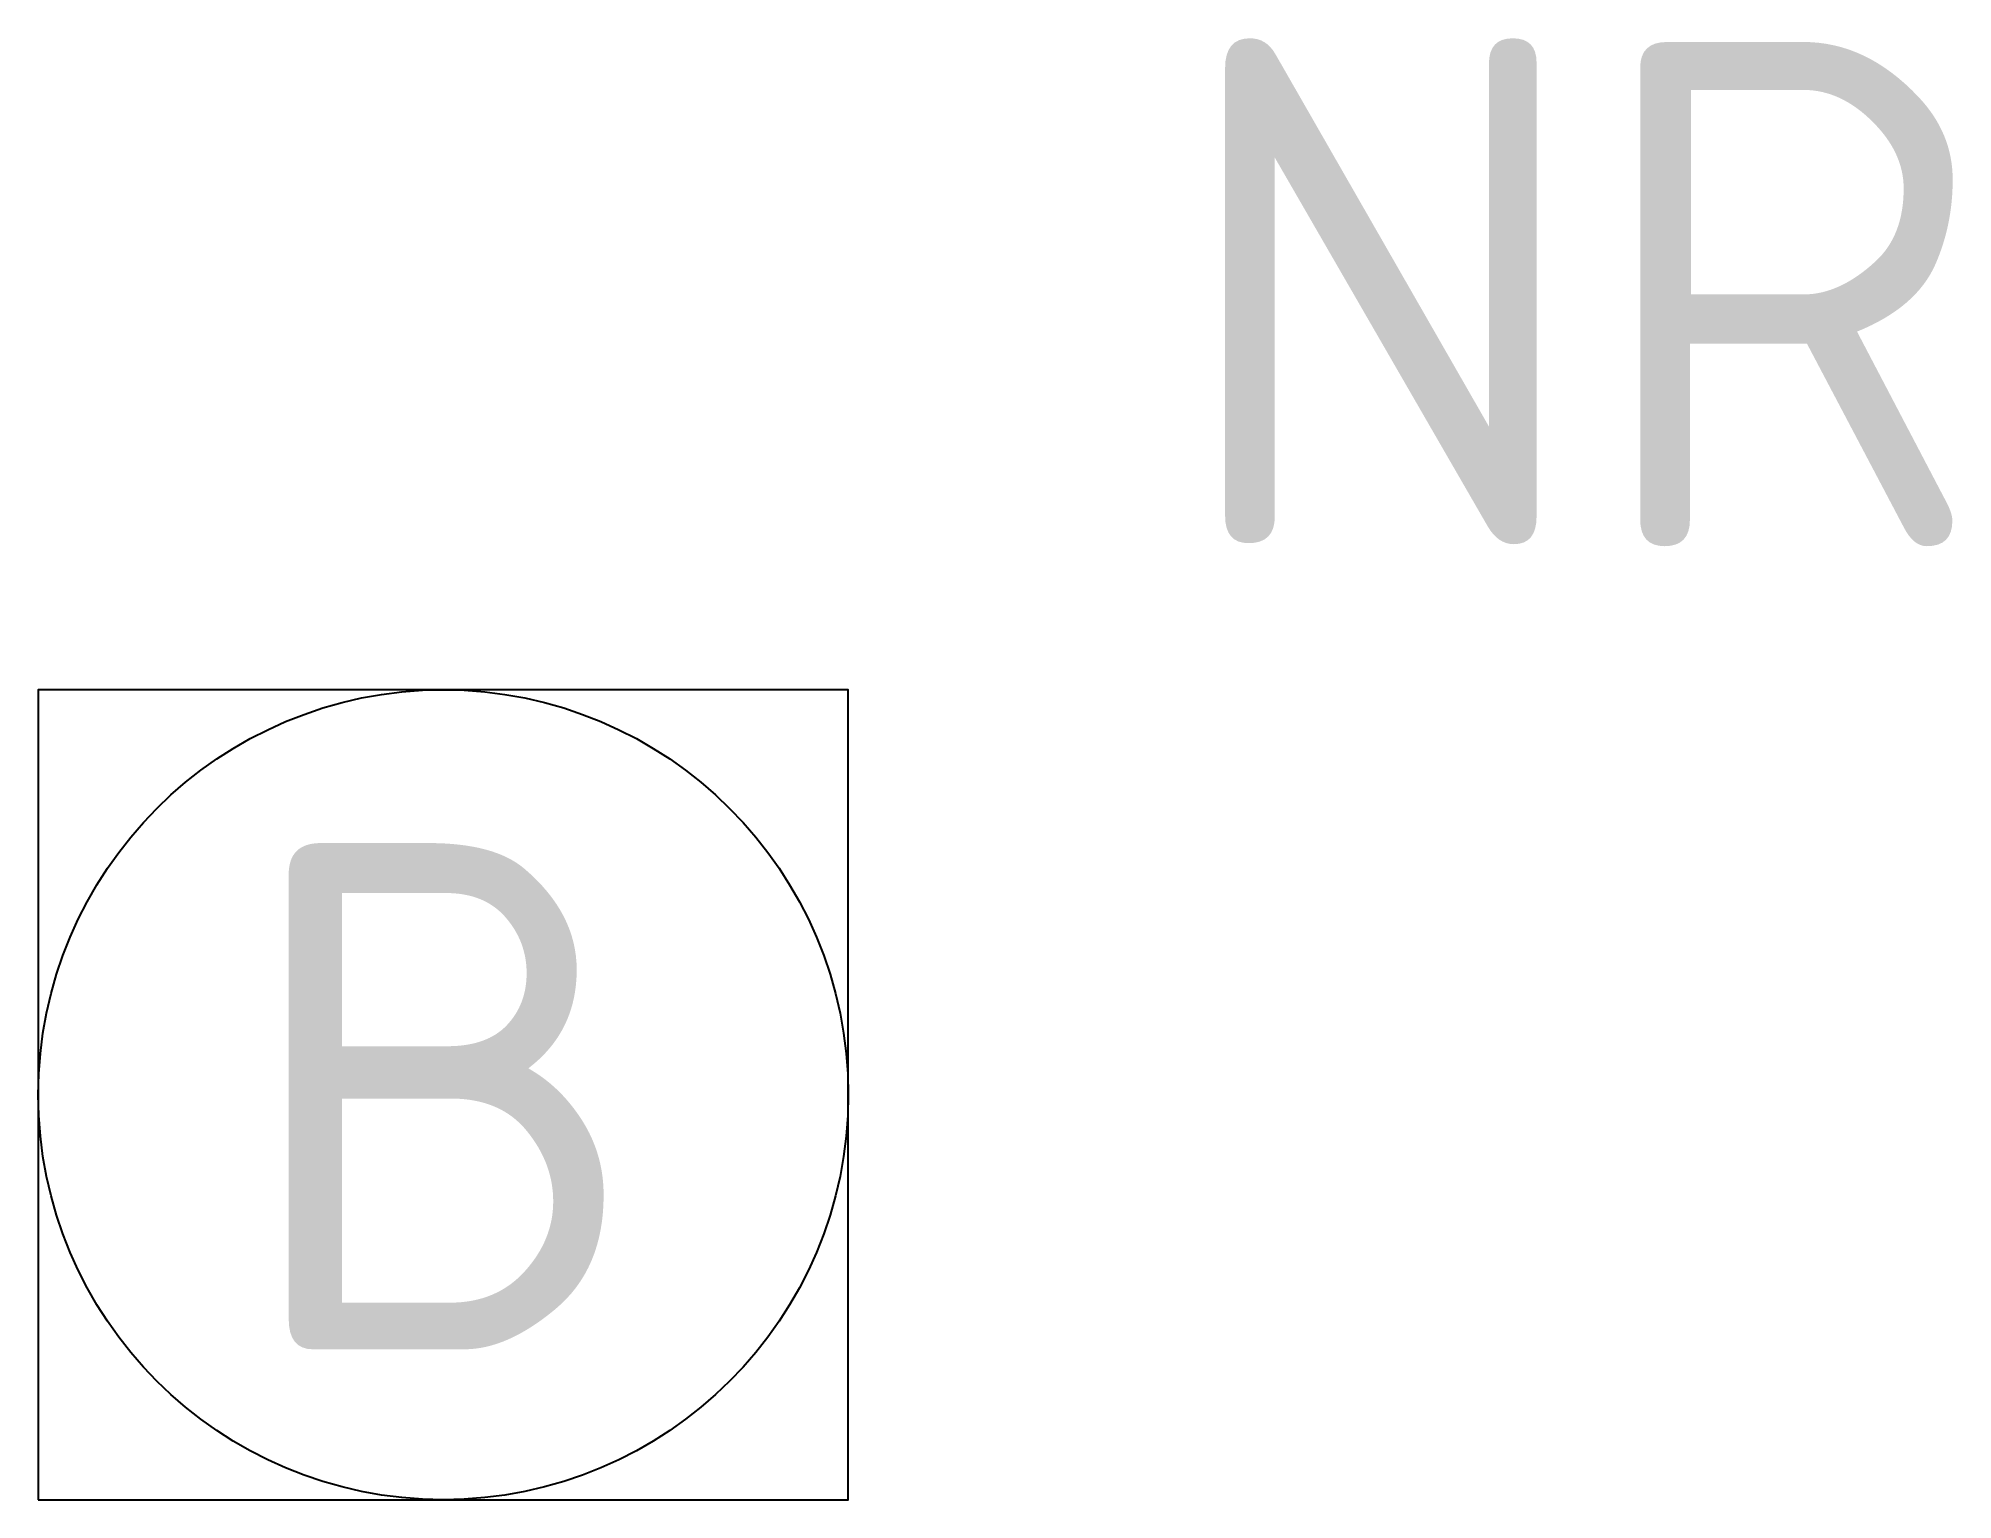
# Model space of a CAD drawing. Extents: x -2 to 7.46, y -1.99 to 5.22.
import ezdxf
from ezdxf.enums import TextEntityAlignment as Align

# ---------------------------------------------------------------- set-up
doc = ezdxf.new("R2010")
doc.units = 0
doc.styles.add('NLCS-ISO', font='NLCS-ISO.ttf')

msp = doc.modelspace()

# ---------------------------------------------------------------- linework, layer by layer
at = {"flags": 128}
msp.add_lwpolyline([(-1.9978, -1.9943), (2.0022, -1.9943), (2.0022, 2.0057), (-1.9978, 2.0057)], close=True, dxfattribs=at)
msp.add_circle((0.0022, 0.0057), 2)

# ---------------------------------------------------------------- texts
at = {"style": 'NLCS-ISO'}
msp.add_text('B', height=2.5, dxfattribs=at).set_placement((-0.0006, -0.0014), align=Align.MIDDLE_CENTER)
msp.add_attdef('NR', (3.6072, 2.7148), '', height=2.5, dxfattribs=at)

doc.saveas('drawing.dxf')
